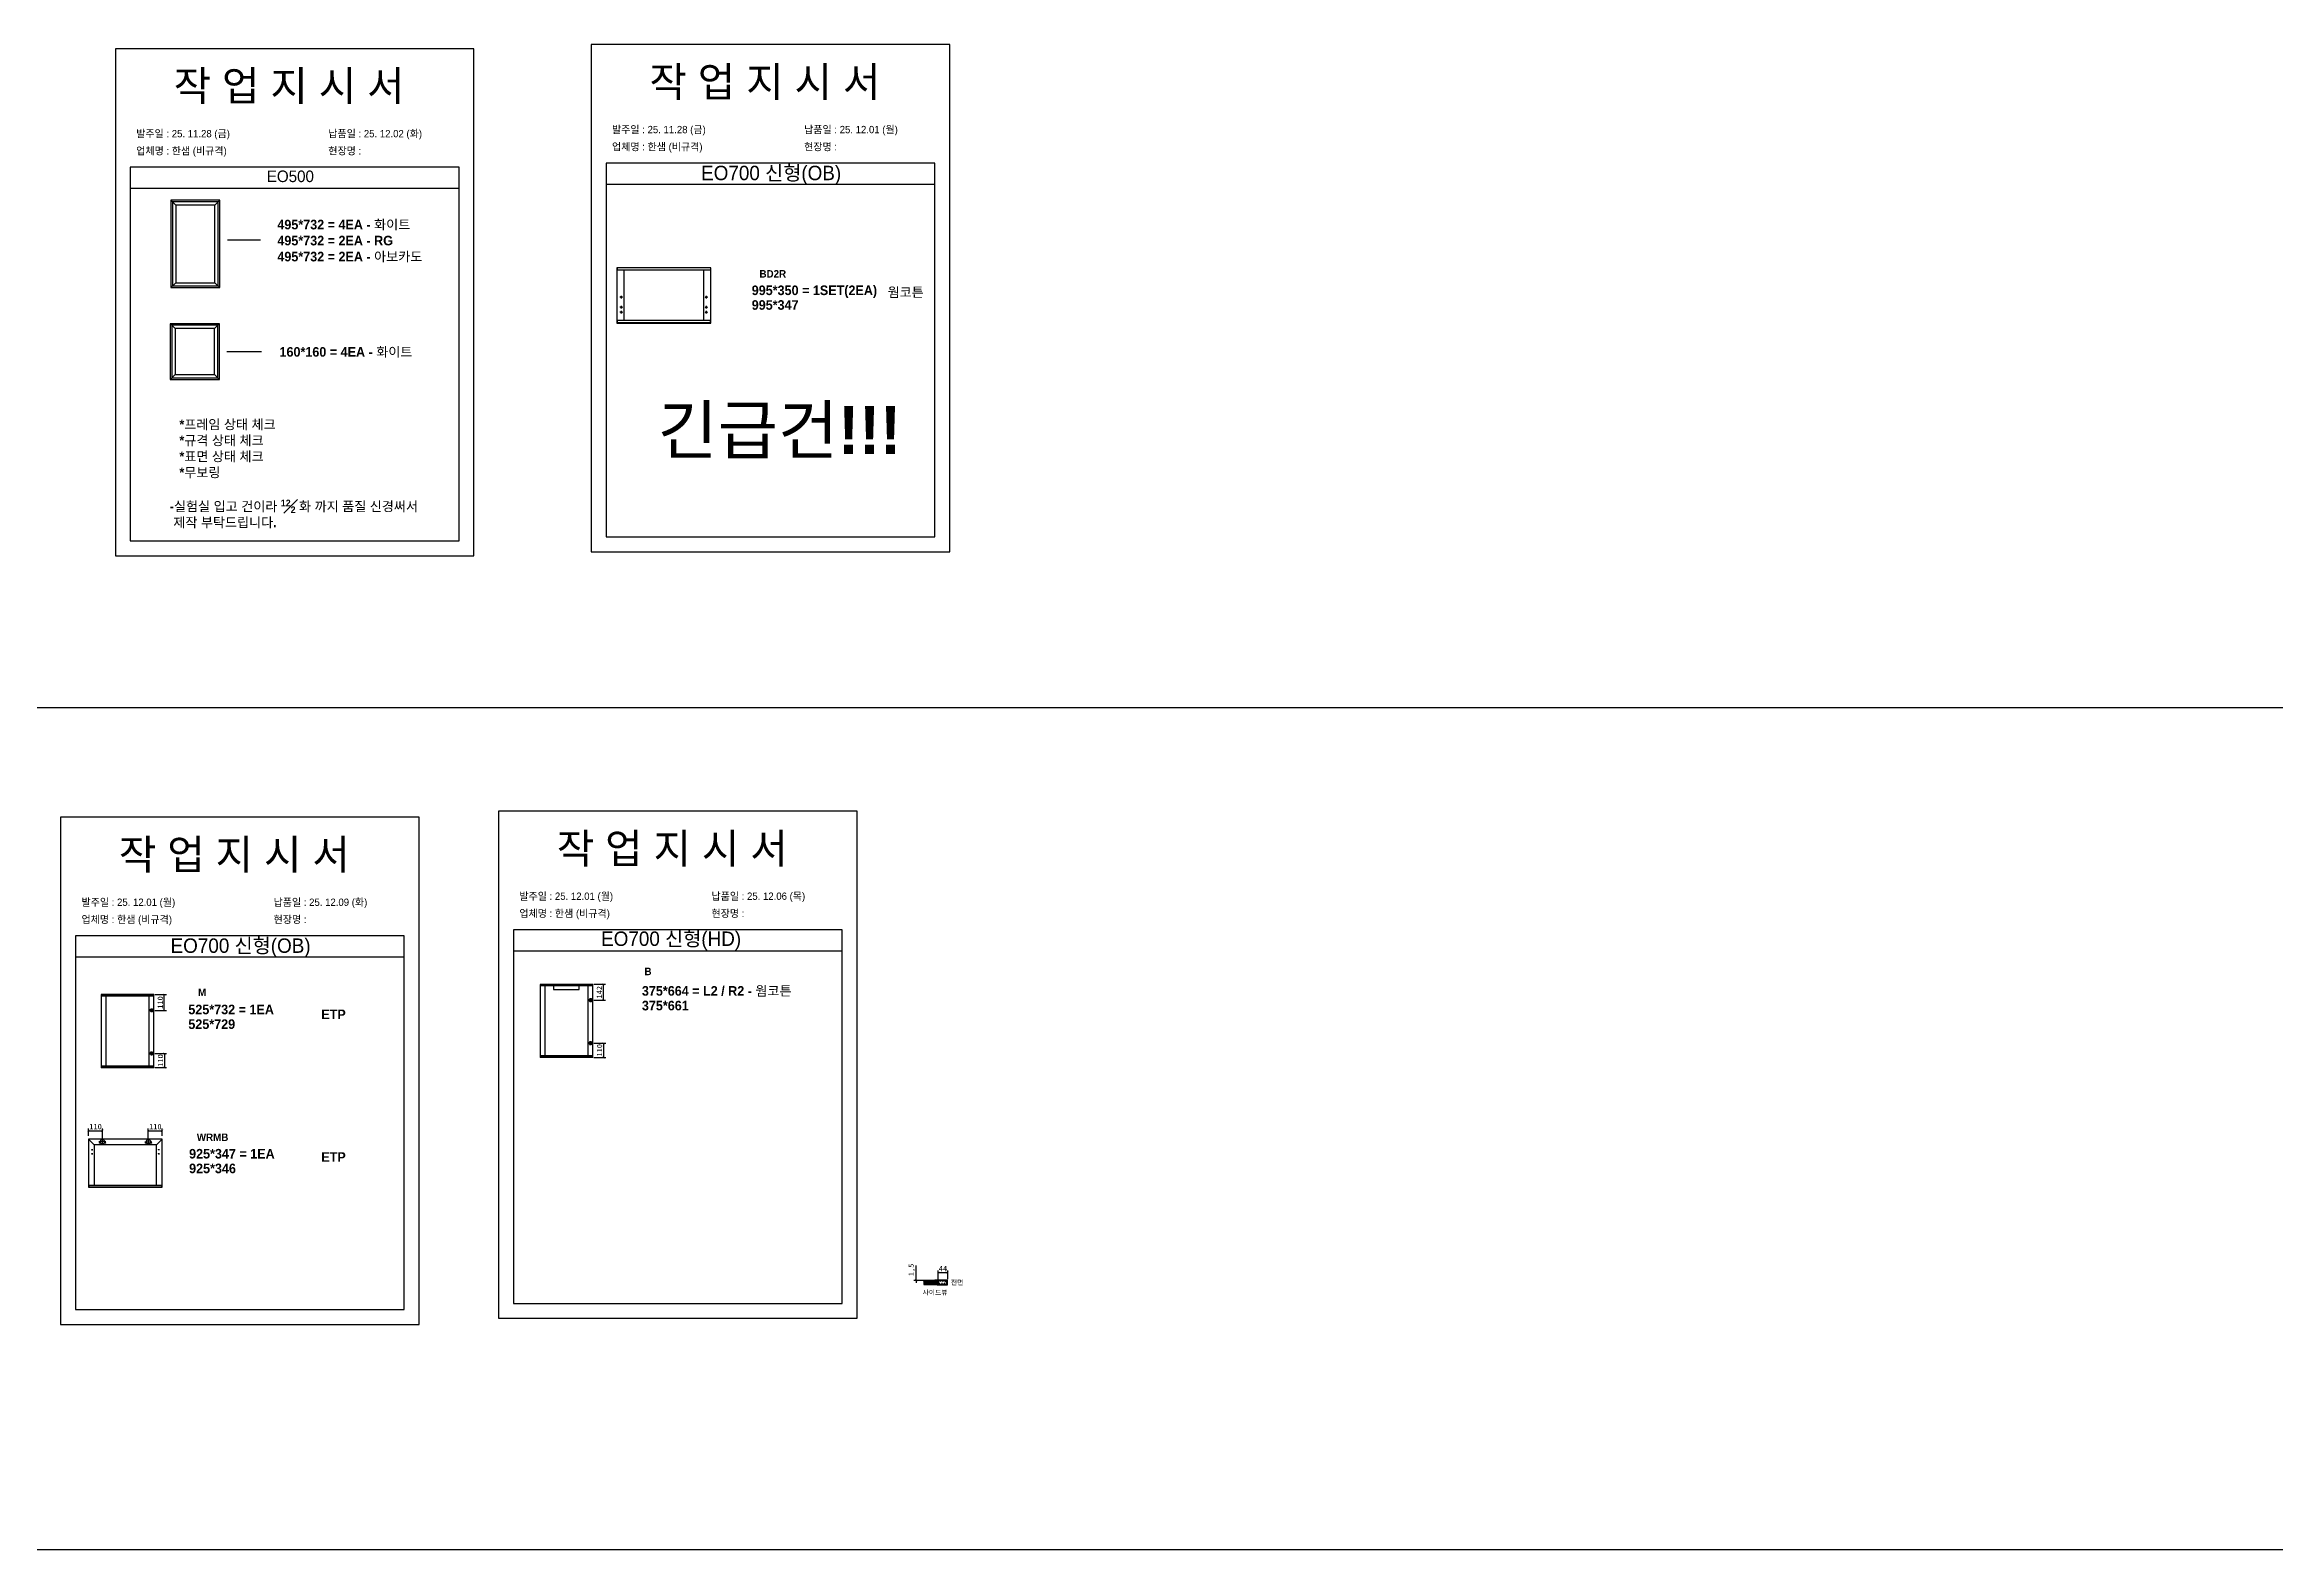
# Model space of a CAD drawing. Header units: millimetres. Extents: x -44117 to 256353, y -2095463 to 65325.
# Drawn here: x 112696 to 123147, y -517456 to -510405 of the extents above; entities that cross this region are included whole.
import ezdxf

# ---------------------------------------------------------------- set-up
doc = ezdxf.new("R2010")
doc.units = ezdxf.units.MM
doc.header["$LTSCALE"] = 10
doc.layers.add('Layer1', color=7, linetype='Continuous', lineweight=70)
doc.styles.add('MtX_Gulim', font='')
doc.styles.get('MtX_Gulim').set_extended_font_data('Gulim', bold=True)
doc.dimstyles.new('ISO-25', dxfattribs={"dimtxt": 2.5, "dimasz": 2.5, "dimexe": 1, "dimexo": 1, "dimtad": 1, "dimtxsty": 'Standard', "dimblk": 'ARCHTICK', "dimcen": 2.5, "dimadec": 0, "dimazin": 0, "dimtfac": 1, "dimtmove": 0, "dimatfit": 3, "dimfxl": 0, "dimarcsym": 0})

# ---------------------------------------------------------------- blocks, each defined once
blk = doc.blocks.new('_ArchTick')
at = {"color": 0, "linetype": 'ByBlock', "const_width": 0.15}
blk.add_lwpolyline([(-0.5, -0.5), (0.5, 0.5)], dxfattribs=at)
blk = doc.blocks.new('*D4113')
at = {"color": 0, "lineweight": -2}
for p, q in [((113212, -514856), (113267, -514856)), ((113257, -514930), (113257, -514856)), ((113212, -514930), (113267, -514930))]:
    blk.add_line(p, q, dxfattribs=at)
at = {"layer": 'Defpoints', "color": 0}
for p in [(113197, -514856), (113257, -514856), (113197, -514930)]:
    blk.add_point(p, dxfattribs=at)
at = {"color": 0, "lineweight": -2, "xscale": 10, "yscale": 10, "zscale": 10}
for p, rotation in [((113257, -514856), 90), ((113257, -514930), 270)]:
    blk.add_blockref('_ArchTick', p, dxfattribs=dict(at, rotation=rotation))
at = {"color": 0, "insert": (113238, -514893), "char_height": 25, "attachment_point": 5, "rotation": 90}
blk.add_mtext('110', dxfattribs=at)
blk = doc.blocks.new('*D4114')
at = {"color": 0, "lineweight": -2}
for p, q in [((113212, -515132), (113268, -515132)), ((113212, -515198), (113268, -515198)), ((113258, -515132), (113258, -515198))]:
    blk.add_line(p, q, dxfattribs=at)
at = {"layer": 'Defpoints', "color": 0}
for p in [(113197, -515132), (113197, -515198), (113258, -515198)]:
    blk.add_point(p, dxfattribs=at)
at = {"color": 0, "lineweight": -2, "xscale": 10, "yscale": 10, "zscale": 10}
for p, rotation in [((113258, -515132), 90), ((113258, -515198), 270)]:
    blk.add_blockref('_ArchTick', p, dxfattribs=dict(at, rotation=rotation))
at = {"color": 0, "insert": (113239, -515165), "char_height": 25, "attachment_point": 5, "rotation": 90}
blk.add_mtext('110', dxfattribs=at)
blk = doc.blocks.new('*D4115')
at = {"color": 0, "lineweight": -2}
for p, q in [((112902, -515518), (112902, -515484)), ((112902, -515494), (112967, -515494)), ((112967, -515531), (112967, -515484))]:
    blk.add_line(p, q, dxfattribs=at)
at = {"layer": 'Defpoints', "color": 0}
for p in [(112902, -515533), (112967, -515494), (112967, -515546)]:
    blk.add_point(p, dxfattribs=at)
at = {"color": 0, "lineweight": -2, "xscale": 10, "yscale": 10, "zscale": 10, "rotation": 180}
blk.add_blockref('_ArchTick', (112902, -515494), dxfattribs=at)
at = {"color": 0, "lineweight": -2, "xscale": 10, "yscale": 10, "zscale": 10}
blk.add_blockref('_ArchTick', (112967, -515494), dxfattribs=at)
at = {"color": 0, "insert": (112935, -515475), "char_height": 25, "attachment_point": 5}
blk.add_mtext('110', dxfattribs=at)
blk = doc.blocks.new('*D4116')
at = {"color": 0, "lineweight": -2}
for p, q in [((113182, -515531), (113182, -515484)), ((113182, -515494), (113247, -515494)), ((113247, -515518), (113247, -515484))]:
    blk.add_line(p, q, dxfattribs=at)
at = {"layer": 'Defpoints', "color": 0}
for p in [(113247, -515494), (113247, -515533), (113182, -515546)]:
    blk.add_point(p, dxfattribs=at)
at = {"color": 0, "lineweight": -2, "xscale": 10, "yscale": 10, "zscale": 10, "rotation": 180}
blk.add_blockref('_ArchTick', (113182, -515494), dxfattribs=at)
at = {"color": 0, "lineweight": -2, "xscale": 10, "yscale": 10, "zscale": 10}
blk.add_blockref('_ArchTick', (113247, -515494), dxfattribs=at)
at = {"color": 0, "insert": (113215, -515475), "char_height": 25, "attachment_point": 5}
blk.add_mtext('110', dxfattribs=at)
blk = doc.blocks.new('*D4117')
at = {"color": 0, "lineweight": -2}
for p, q in [((116779, -516195), (116779, -516126)), ((116852, -516195), (116769, -516195)), ((116852, -516196), (116769, -516196)), ((116779, -516196), (116779, -516195)), ((116779, -516196), (116779, -516206))]:
    blk.add_line(p, q, dxfattribs=at)
at = {"layer": 'Defpoints', "color": 0}
for p in [(116779, -516195), (116867, -516195), (116867, -516196)]:
    blk.add_point(p, dxfattribs=at)
at = {"color": 0, "lineweight": -2, "xscale": 10, "yscale": 10, "zscale": 10}
for p, rotation in [((116779, -516195), 270), ((116779, -516196), 90)]:
    blk.add_blockref('_ArchTick', p, dxfattribs=dict(at, rotation=rotation))
at = {"color": 0, "insert": (116759, -516146), "char_height": 25, "attachment_point": 5, "rotation": 90}
blk.add_mtext('1,5', dxfattribs=at)
blk = doc.blocks.new('*D4118')
at = {"color": 0, "lineweight": -2}
for p, q in [((116883, -516190), (116883, -516149)), ((116883, -516159), (116927, -516159)), ((116927, -516190), (116927, -516149))]:
    blk.add_line(p, q, dxfattribs=at)
at = {"layer": 'Defpoints', "color": 0}
for p in [(116927, -516159), (116883, -516205), (116927, -516205)]:
    blk.add_point(p, dxfattribs=at)
at = {"color": 0, "lineweight": -2, "xscale": 10, "yscale": 10, "zscale": 10, "rotation": 180}
blk.add_blockref('_ArchTick', (116883, -516159), dxfattribs=at)
at = {"color": 0, "lineweight": -2, "xscale": 10, "yscale": 10, "zscale": 10}
blk.add_blockref('_ArchTick', (116927, -516159), dxfattribs=at)
at = {"color": 0, "insert": (116905, -516140), "char_height": 25, "attachment_point": 5}
blk.add_mtext('44', dxfattribs=at)
blk = doc.blocks.new('*D4119')
at = {"color": 0, "lineweight": -2}
for p, q in [((115269, -514808), (115324, -514808)), ((115314, -514882), (115314, -514808)), ((115269, -514882), (115324, -514882))]:
    blk.add_line(p, q, dxfattribs=at)
at = {"layer": 'Defpoints', "color": 0}
for p in [(115254, -514808), (115314, -514808), (115254, -514882)]:
    blk.add_point(p, dxfattribs=at)
at = {"color": 0, "lineweight": -2, "xscale": 10, "yscale": 10, "zscale": 10}
for p, rotation in [((115314, -514808), 90), ((115314, -514882), 270)]:
    blk.add_blockref('_ArchTick', p, dxfattribs=dict(at, rotation=rotation))
at = {"color": 0, "insert": (115295, -514845), "char_height": 25, "attachment_point": 5, "rotation": 90}
blk.add_mtext('142', dxfattribs=at)
blk = doc.blocks.new('*D4120')
at = {"color": 0, "lineweight": -2}
for p, q in [((115269, -515084), (115325, -515084)), ((115315, -515084), (115315, -515151)), ((115269, -515151), (115325, -515151))]:
    blk.add_line(p, q, dxfattribs=at)
at = {"layer": 'Defpoints', "color": 0}
for p in [(115254, -515084), (115254, -515151), (115315, -515151)]:
    blk.add_point(p, dxfattribs=at)
at = {"color": 0, "lineweight": -2, "xscale": 10, "yscale": 10, "zscale": 10}
for p, rotation in [((115315, -515084), 90), ((115315, -515151), 270)]:
    blk.add_blockref('_ArchTick', p, dxfattribs=dict(at, rotation=rotation))
at = {"color": 0, "insert": (115296, -515117), "char_height": 25, "attachment_point": 5, "rotation": 90}
blk.add_mtext('110', dxfattribs=at)

msp = doc.modelspace()

# ---------------------------------------------------------------- hatches: boundary and pattern name
at = {"true_color": 0x939598}
h = msp.add_hatch(dxfattribs=at)
h.set_pattern_fill('ANSI31', color=252)
h.set_pattern_definition([(45, (116814.6334, -516214.7285), (-2.24506, 2.24506), [])])
h.paths.add_polyline_path([(116814.63345, -516214.72849), (116882.89095, -516214.72849), (116882.89095, -516196.22849), (116814.63345, -516196.22849)])

# ---------------------------------------------------------------- linework, layer by layer
for p, q in [((114637.81253, -510979.25381), (113097.81253, -510979.25381)), ((116866.93341, -510960.15641), (115326.93341, -510960.15641)), ((114637.81253, -511079.25381), (113097.81253, -511079.25381)), ((113517.24437, -511133.66648, 20.09702), (113287.66449, -511133.66648, 20.09702)), ((113287.66449, -511133.66648, 20.09702), (113287.66449, -511543.40995, 20.09702)), ((113288.18048, -511134.18248, 94.61404), (113287.66449, -511134.18248, 94.61404)), ((113288.18048, -511134.18248, 94.61404), (113288.18048, -511133.66648, 94.61404)), ((113310.62247, -511156.62447, 20.09702), (113288.18048, -511134.18248, 20.09702)), ((113509.62603, -511141.28483, 20.09702), (113295.28283, -511141.28483, 20.09702)), ((113295.28283, -511141.28483, 20.09702), (113295.28283, -511535.79161, 20.09702)), ((113494.28638, -511156.62447, 20.09702), (113516.72837, -511134.18248, 20.09702)), ((113509.62603, -511535.79161, 20.09702), (113509.62603, -511141.28483, 20.09702)), ((113516.72837, -511134.18248, 94.61404), (113516.72837, -511133.66648, 94.61404)), ((113516.72837, -511134.18248, 94.61404), (113516.72837, -511133.66648, 94.61404)), ((113516.72837, -511134.18248, 94.61404), (113517.24437, -511134.18248, 94.61404)), ((113516.72837, -511134.18248, 94.61404), (113517.24437, -511134.18248, 94.61404)), ((113517.24437, -511543.40995, 20.09702), (113517.24437, -511133.66648, 20.09702)), ((116866.93341, -511060.15641), (115326.93341, -511060.15641)), ((113494.28638, -511156.62447, 20.09702), (113310.62247, -511156.62447, 20.09702)), ((113310.62247, -511156.62447, 20.09702), (113310.62247, -511520.45197, 20.09702)), ((113494.28638, -511520.45197, 20.09702), (113494.28638, -511156.62447, 20.09702)), ((113706.89879, -511321.25254), (113553.81381, -511321.25254)), ((115376.76405, -511450.64688), (115376.76405, -511709.08895)), ((115817.37445, -511451.31335), (115376.76405, -511451.31335)), ((115817.37445, -511461.38445), (115376.76405, -511461.38445)), ((115817.00419, -511450.27662), (115377.13431, -511450.27662)), ((115378.61535, -511450.27662), (115378.61535, -511461.38445)), ((115410.08752, -511461.38445), (115410.08752, -511698.35139)), ((115784.05097, -511698.35139), (115784.05097, -511461.38445)), ((115815.52314, -511450.27662), (115815.52314, -511461.38445)), ((115817.37445, -511709.08895), (115817.37445, -511450.64688)), ((113288.18048, -511542.89396, 94.61404), (113287.66449, -511542.89396, 94.61404)), ((113287.66449, -511543.40995, 20.09702), (113517.24437, -511543.40995, 20.09702)), ((113310.62247, -511520.45197, 20.09702), (113288.18048, -511542.89396, 20.09702)), ((113288.18048, -511542.89396, 94.61404), (113288.18048, -511543.40995, 94.61404)), ((113295.28283, -511535.79161, 20.09702), (113509.62603, -511535.79161, 20.09702)), ((113310.62247, -511520.45197, 20.09702), (113494.28638, -511520.45197, 20.09702)), ((113494.28289, -511520.45197, 20.09702), (113516.73003, -511542.89396, 20.09702)), ((113515.18713, -511543.41173, 20.09702), (113515.18536, -511543.40995, 20.09702)), ((113516.72837, -511542.89396, 94.61404), (113517.24437, -511542.89396, 94.61404)), ((113516.72837, -511542.89396, 94.61404), (113516.72837, -511543.40995, 94.61404)), ((113516.72837, -511542.89396, 94.61404), (113517.24437, -511542.89396, 94.61404)), ((113516.72837, -511542.89396, 94.61404), (113516.72837, -511543.40995, 94.61404)), ((115403.97822, -511588.01365), (115391.75961, -511588.01365)), ((115403.97822, -511635.40704), (115391.75961, -511635.40704)), ((115403.97822, -511659.10374), (115391.75961, -511659.10374)), ((115397.86891, -511581.90435), (115397.86891, -511594.12296)), ((115397.86891, -511629.29774), (115397.86891, -511641.51634)), ((115397.86891, -511652.99443), (115397.86891, -511665.21304)), ((115790.16027, -511588.01365), (115802.37888, -511588.01365)), ((115790.16027, -511635.40704), (115802.37888, -511635.40704)), ((115790.16027, -511659.10374), (115802.37888, -511659.10374)), ((115796.26958, -511581.90435), (115796.26958, -511594.12296)), ((115796.26958, -511629.29774), (115796.26958, -511641.51634)), ((115796.26958, -511652.99443), (115796.26958, -511665.21304)), ((113514.83425, -511712.62479, 40.19405), (113285.25437, -511712.62479, 40.19405)), ((113285.25437, -511712.62479, 40.19405), (113285.25437, -511974.32906, 40.19405)), ((113285.77036, -511713.14079, 114.71107), (113285.25437, -511713.14079, 114.71107)), ((113285.77036, -511713.14079, 114.71107), (113285.77036, -511712.62479, 114.71107)), ((113308.21235, -511735.58278, 40.19405), (113285.77036, -511713.14079, 40.19405)), ((113507.21591, -511720.24313, 40.19405), (113292.87271, -511720.24313, 40.19405)), ((113292.87271, -511720.24313, 40.19405), (113292.87271, -511966.71071, 40.19405)), ((113491.87626, -511735.58278, 40.19405), (113308.21235, -511735.58278, 40.19405)), ((113308.21235, -511735.58278, 40.19405), (113308.21235, -511951.37107, 40.19405)), ((113491.87626, -511735.58278, 40.19405), (113514.31825, -511713.14079, 40.19405)), ((113491.87626, -511951.37107, 40.19405), (113491.87626, -511735.58278, 40.19405)), ((113507.21591, -511966.71071, 40.19405), (113507.21591, -511720.24313, 40.19405)), ((113514.31825, -511713.14079, 114.71107), (113514.31825, -511712.62479, 114.71107)), ((113514.31825, -511713.14079, 114.71107), (113514.31825, -511712.62479, 114.71107)), ((113514.31825, -511713.14079, 114.71107), (113514.83425, -511713.14079, 114.71107)), ((113514.31825, -511713.14079, 114.71107), (113514.83425, -511713.14079, 114.71107)), ((113514.83425, -511974.32906, 40.19405), (113514.83425, -511712.62479, 40.19405)), ((115817.37445, -511698.35139), (115376.76405, -511698.35139)), ((115817.37445, -511708.42248), (115376.76405, -511708.42248)), ((115377.13431, -511709.45921), (115817.00419, -511709.45921)), ((115378.61535, -511698.35139), (115378.61535, -511709.45921)), ((115815.52314, -511709.45921), (115815.52314, -511698.35139)), ((113712.49946, -511843.98173), (113550.08003, -511843.98173)), ((113285.77036, -511973.81306, 114.71107), (113285.25437, -511973.81306, 114.71107)), ((113285.25437, -511974.32906, 40.19405), (113514.83425, -511974.32906, 40.19405)), ((113308.21235, -511951.37107, 40.19405), (113285.77036, -511973.81306, 40.19405)), ((113285.77036, -511973.81306, 114.71107), (113285.77036, -511974.32906, 114.71107)), ((113292.87271, -511966.71071, 40.19405), (113507.21591, -511966.71071, 40.19405)), ((113308.21235, -511951.37107, 40.19405), (113491.87626, -511951.37107, 40.19405)), ((113491.87277, -511951.37107, 40.19405), (113514.31991, -511973.81306, 40.19405)), ((113512.77701, -511974.33083, 40.19405), (113512.77524, -511974.32906, 40.19405)), ((113514.31825, -511973.81306, 114.71107), (113514.83425, -511973.81306, 114.71107)), ((113514.31825, -511973.81306, 114.71107), (113514.31825, -511974.32906, 114.71107)), ((113514.31825, -511973.81306, 114.71107), (113514.83425, -511973.81306, 114.71107)), ((113514.31825, -511973.81306, 114.71107), (113514.31825, -511974.32906, 114.71107)), ((114381.40738, -514580.47275), (112841.40738, -514580.47275)), ((116432.84446, -514552.1408), (114892.84446, -514552.1408)), ((114381.40738, -514680.47275), (112841.40738, -514680.47275)), ((116432.84446, -514652.1408), (114892.84446, -514652.1408)), ((115018.25359, -514808.55898), (115018.25359, -515150.44586)), ((115264.75423, -514809.00171), (115018.25359, -514809.00171)), ((115264.50827, -514808.31302), (115018.49956, -514808.31302)), ((115263.52443, -514815.69187), (115263.52443, -514808.31302)), ((115264.75423, -515150.44586), (115264.75423, -514808.55898)), ((112961.53987, -514856.36389), (112961.53987, -515198.25078)), ((113208.04051, -514856.80663), (112961.53987, -514856.80663)), ((113208.04051, -514863.49679), (112961.53987, -514863.49679)), ((113207.79455, -514856.11793), (112961.78583, -514856.11793)), ((112983.43047, -514863.00486), (112983.43047, -515191.1179)), ((113185.90395, -515191.1179), (113185.90395, -514863.49679)), ((113206.8107, -514863.49679), (113206.8107, -514856.11793)), ((113208.04051, -515198.25078), (113208.04051, -514856.36389)), ((115264.75423, -514815.69187), (115018.25359, -514815.69187)), ((115040.14419, -514815.19995), (115040.14419, -515143.31298)), ((115242.61767, -515143.31298), (115242.61767, -514815.69187)), ((113208.04051, -515191.1179), (112961.53987, -515191.1179)), ((113208.04051, -515197.80806), (112961.53987, -515197.80806)), ((113207.79455, -515198.49675), (112961.78583, -515198.49675)), ((112962.76968, -515198.49675), (112962.76968, -515191.1179)), ((113206.8107, -515191.1179), (113206.8107, -515198.49675)), ((115264.75423, -515143.31298), (115018.25359, -515143.31298)), ((115264.75423, -515150.00314), (115018.25359, -515150.00314)), ((115264.50827, -515150.69183), (115018.49956, -515150.69183)), ((115019.4834, -515150.69183), (115019.4834, -515143.31298)), ((115263.52443, -515143.31298), (115263.52443, -515150.69183)), ((112902.10538, -515533.29287), (112902.10538, -515757.63319)), ((112928.44614, -515559.63362), (112902.19207, -515533.08359)), ((113246.99122, -515532.9969), (112902.40135, -515532.9969)), ((112966.92139, -515562.16271), (112966.92139, -515529.87588)), ((113182.47118, -515562.16271), (113182.47118, -515529.87588)), ((113220.94643, -515559.63362), (113247.2005, -515533.08359)), ((113247.28718, -515757.63319), (113247.28718, -515533.29287)), ((112915.42375, -515582.71877), (112921.34302, -515582.71877)), ((112915.42375, -515601.66043), (112921.34302, -515601.66043)), ((112918.38338, -515579.75914), (112918.38338, -515585.67841)), ((112918.38338, -515598.7008), (112918.38338, -515604.62007)), ((112928.44614, -515559.63362), (112928.44614, -515749.64218)), ((113220.94643, -515559.63362), (112928.44614, -515559.63362)), ((112983.06482, -515546.0193), (112950.77798, -515546.0193)), ((112955.97075, -515551.93857), (112951.23533, -515551.93857)), ((112953.60304, -515549.57086), (112953.60304, -515554.30628)), ((112982.60746, -515551.93857), (112977.87204, -515551.93857)), ((112980.23975, -515549.57086), (112980.23975, -515554.30628)), ((113166.32776, -515546.0193), (113198.61459, -515546.0193)), ((113171.52054, -515551.93857), (113166.78512, -515551.93857)), ((113169.15283, -515549.57086), (113169.15283, -515554.30628)), ((113198.15725, -515551.93857), (113193.42183, -515551.93857)), ((113195.78954, -515549.57086), (113195.78954, -515554.30628)), ((113220.94643, -515749.05025), (113220.94643, -515559.63362)), ((113233.96883, -515582.71877), (113228.04956, -515582.71877)), ((113233.96883, -515601.66043), (113228.04956, -515601.66043)), ((113231.0092, -515579.75914), (113231.0092, -515585.67841)), ((113231.0092, -515598.7008), (113231.0092, -515604.62007)), ((112902.10538, -515749.05025), (113247.28718, -515749.05025)), ((112903.5852, -515749.05025), (112903.5852, -515757.92916)), ((113245.80737, -515757.92916), (113245.80737, -515749.05025)), ((112902.10538, -515757.10046), (113246.99122, -515757.10046)), ((112902.40135, -515757.92916), (113246.99122, -515757.92916))]:
    msp.add_line(p, q)
at = {"color": 2}
msp.add_line((104015.69829, -513511.65854), (196284.84516, -513511.65854), dxfattribs=at)
msp.add_line((104015.69829, -513511.65854), (196284.84516, -513511.65854), dxfattribs=at)
at = {"color": 1}
msp.add_line((104015.69829, -517455.58156), (196284.84516, -517455.58156), dxfattribs=at)
msp.add_line((104015.69829, -517455.58156), (196284.84516, -517455.58156), dxfattribs=at)
for points in [[(115256.93341, -512780.98668), (116936.93341, -512780.98668), (116936.93341, -510404.98668), (115256.93341, -510404.98668)], [(113027.81253, -512800.08409), (114707.81253, -512800.08409), (114707.81253, -510424.08409), (113027.81253, -510424.08409)], [(112771.40738, -516401.30303), (114451.40738, -516401.30303), (114451.40738, -514025.30303), (112771.40738, -514025.30303)], [(114822.84446, -516372.97108), (116502.84446, -516372.97108), (116502.84446, -513996.97108), (114822.84446, -513996.97108)], [(115080.17668, -514832.39298), (115201.36193, -514832.39298), (115201.36193, -514809.00171), (115080.17668, -514809.00171)], [(116882.89095, -516196.22849), (116814.63345, -516196.22849), (116814.63345, -516214.72849), (116882.89095, -516214.72849)]]:
    msp.add_lwpolyline(points, close=True)
for points in [[(113097.81253, -510979.25381), (113097.81253, -512730.08409), (114637.81253, -512730.08409), (114637.81253, -510979.25381)], [(115326.93341, -510960.15641), (115326.93341, -512710.98668), (116866.93341, -512710.98668), (116866.93341, -510960.15641)], [(112841.40738, -514580.47275), (112841.40738, -516331.30303), (114381.40738, -516331.30303), (114381.40738, -514580.47275)], [(114892.84446, -514552.1408), (114892.84446, -516302.97108), (116432.84446, -516302.97108), (116432.84446, -514552.1408)]]:
    msp.add_lwpolyline(points)
at = {"color": 0}
for points in [[(116900.8979, -516215.72849), (116926.59095, -516215.72849, 0.4142135624), (116926.89095, -516215.42849), (116926.89095, -516195.02849, 0.4142135624), (116926.59095, -516194.72849), (116875.04095, -516194.72849), (116874.89095, -516195.02849), (116874.74095, -516194.72849), (116867.19095, -516194.72849, 0.4142135624), (116866.89095, -516195.02849), (116866.89095, -516195.92849, 0.4142135624), (116867.19095, -516196.22849), (116882.89095, -516196.22849), (116882.89095, -516214.72849), (116878.09095, -516214.72849, 0.4669357671), (116877.89406, -516214.96363, 0.3630945399), (116878.77914, -516215.70552), (116900.88401, -516215.7283, 0.0069427707), (116900.8979, -516215.72849), (116900.8979, -516215.72849)], [(116919.89095, -516195.92849), (116919.89095, -516210.52849, 0.4142135624), (116920.19095, -516210.82849), (116925.39095, -516210.82849), (116925.39095, -516214.22849), (116912.89095, -516214.22849), (116912.89095, -516209.32849, 0.4142135624), (116912.39095, -516208.82849), (116911.39095, -516208.82849, 0.4142135624), (116910.89095, -516209.32849), (116910.89095, -516214.22849), (116901.89095, -516214.22849), (116901.89095, -516209.32849, 0.4142135624), (116901.39095, -516208.82849), (116900.39095, -516208.82849, 0.4142135624), (116899.89095, -516209.32849), (116899.89095, -516213.68809), (116884.39095, -516213.78405), (116884.39095, -516210.02849), (116888.34095, -516210.02849, 0.4142135624), (116888.64095, -516209.72849), (116888.64095, -516209.32849, 0.4142135624), (116888.14095, -516208.82849), (116884.39095, -516208.82849), (116884.39095, -516196.22849), (116890.89095, -516196.22849), (116890.89095, -516198.12849, 0.4142135624), (116891.39095, -516198.62849), (116892.39095, -516198.62849, 0.4142135624), (116892.89095, -516198.12849), (116892.89095, -516196.22849), (116901.39095, -516196.22849), (116901.39095, -516198.12849, 0.4142135624), (116901.89095, -516198.62849), (116902.89095, -516198.62849, 0.4142135624), (116903.39095, -516198.12849), (116903.39095, -516196.22849), (116908.89095, -516196.22849), (116908.89095, -516198.12849, 0.4142135624), (116909.39095, -516198.62849), (116909.89095, -516198.62849, 0.4142135624), (116910.39095, -516198.12849), (116910.39095, -516196.22849), (116915.39095, -516196.22849), (116915.39095, -516198.12849, 0.4142135624), (116915.89095, -516198.62849), (116916.39095, -516198.62849, 0.4142135624), (116916.89095, -516198.12849), (116916.89095, -516195.92849), (116919.89095, -516195.92849)]]:
    msp.add_lwpolyline(points, format="xyb", close=True, dxfattribs=at)
for centre, radius in [((115397.86891, -511588.01365), 3.70261), ((115397.86891, -511635.40704), 3.70261), ((115397.86891, -511659.10374), 3.70261), ((115796.26958, -511588.01365), 3.70261), ((115796.26958, -511635.40704), 3.70261), ((115796.26958, -511659.10374), 3.70261), ((112966.92139, -515546.0193), 10.35872), ((113182.47118, -515546.0193), 10.35872), ((112918.38338, -515582.71877), 0.88789), ((112918.38338, -515601.66043), 0.88789), ((112953.60304, -515551.93857), 0.94708), ((112980.23975, -515551.93857), 0.94708), ((113169.15283, -515551.93857), 0.94708), ((113195.78954, -515551.93857), 0.94708), ((113231.0092, -515582.71877), 0.88789), ((113231.0092, -515601.66043), 0.88789)]:
    msp.add_circle(centre, radius)
for centre, radius, start, end in [((115377.13431, -511450.64688), 0.37026, 90, 180), ((115817.00419, -511450.64688), 0.37026, 0, 90), ((115377.13431, -511709.08895), 0.37026, 180, 270), ((115817.00419, -511709.08895), 0.37026, 270, 0), ((115264.50827, -514808.55898), 0.24596, 0, 90), ((113207.79455, -514856.36389), 0.24596, 0, 90), ((112961.78583, -515198.25079), 0.24596, 180, 270), ((113207.79455, -515198.25079), 0.24596, 270, 0), ((115018.49956, -515150.44587), 0.24596, 180, 270), ((115264.50827, -515150.44587), 0.24596, 270, 0), ((112902.40135, -515533.29287), 0.29596, 90, 180), ((113246.99122, -515533.29287), 0.29596, 0, 90), ((112902.40135, -515757.63319), 0.29596, 180, 270), ((113246.99122, -515757.63319), 0.29596, 270, 0)]:
    msp.add_arc(centre, radius, start, end)
at = {"layer": 'Layer1'}
for p, q in [((115254.11625, -514872.8643), (115254.11625, -514890.9947)), ((113197.40253, -514920.66921), (113197.40253, -514938.79961)), ((113197.40253, -515140.67757), (113197.40253, -515122.54717)), ((115254.11625, -515092.87266), (115254.11625, -515074.74225))]:
    msp.add_line(p, q, dxfattribs=at)
for points in [[(115263.18145, -514881.9295), (115245.05105, -514881.9295)], [(113206.46773, -514929.73441), (113188.33733, -514929.73441)], [(115263.18145, -515083.80746), (115245.05105, -515083.80746)], [(113206.46773, -515131.61237), (113188.33733, -515131.61237)]]:
    msp.add_lwpolyline(points, close=True, dxfattribs=at)
for centre in [(115254.11625, -514881.9295), (113197.40253, -514929.73441), (115254.11625, -515083.80746), (113197.40253, -515131.61237)]:
    msp.add_circle(centre, 6.04347, dxfattribs=at)

# ---------------------------------------------------------------- texts
at = {"linetype": 'Continuous', "style": 'MtX_Gulim'}
for s, height, p in [('BD2R', 35.049344, (116045.34222, -511496.5034)), ('B', 35.04934, (115506.48992, -514765.13569)), ('M', 35.04934, (113415.02763, -514863.28932)), ('WRMB', 35.049344, (113409.41501, -515542.08967))]:
    msp.add_text(s, height=height, dxfattribs=at).set_placement(p)
at = {"attachment_point": 1}
for s, width, gutter_width, heights, insert, char_height in [('{\\fGulim|b0|i0|c129|p50;작 업 지 시 서}', 3307.3198183, 12.5, [-155.84554], (113300.61913, -510528.2466), 140), ('{\\fGulim|b0|i0|c129|p50;작 업 지 시 서}', 3307.3198183, 12.5, [-155.84554], (115529.74002, -510509.1492), 140), ('\\pt11;{\\fGulim|b0|i0|c129|p50;발주일 : 25. 11.28 (금)}', 3307.3198183, 12.5, [34.50412], (113125.40978, -510804.96702), 34.3), ('{\\fGulim|b0|i0|c129|p50;납품일 : 25. 12.02 (화)}', 3307.3198183, 12.5, [35.09023], (114025.38776, -510804.96702), 34.3), ('\\pt11;{\\fGulim|b0|i0|c129|p50;발주일 : 25. 11.28 (금)}', 3307.3198183, 12.5, [34.50412], (115354.53066, -510785.86962), 34.3), ('{\\fGulim|b0|i0|c129|p50;납품일 : 25. 12.01 (월)}', 3307.3198183, 12.5, [35.09023], (116254.50864, -510785.86962), 34.3), ('{\\fGulim|b0|i0|c129|p50;업체명 : 한샘 (비규격)}', 3307.3198183, 12.5, [36.11279], (113125.40978, -510885.6232), 34.3), ('{\\fGulim|b0|i0|c129|p50;현장명 : }', 3307.3198183, 12.5, [-38.2735], (114025.38776, -510885.6232), 34.3), ('{\\fGulim|b0|i0|c129|p50;업체명 : 한샘 (비규격)}', 3307.3198183, 12.5, [36.11279], (115354.53066, -510866.52579), 34.3), ('{\\fGulim|b0|i0|c129|p50;현장명 : }', 3307.3198183, 12.5, [-38.2735], (116254.50864, -510866.52579), 34.3), ('{\\fGulim|b0|i0|c129|p50;EO500}', 5224.9748335, 19.74777, [57.05176], (113737.25456, -510994.96011), 54.1878762), ('{\\fGulim|b0|i0|c129|p50;EO700 신형(OB)}', 1597.0710432, 6.03612, [-85.06834], (115771.81091, -510972.58464), 67.6045736), ('{\\f굴림|b1|i0|c129|p50;495*732 = 4EA - 화이트\\P495*732 = 2EA - RG\\P495*732 = 2EA - 아보카도}', 13607.1496112, 175, [602.07594], (113786.6672, -511225.67056), 45), ('{\\f굴림|b1|i0|c129|p50;995*350 = 1SET(2EA) }', 13607.1496112, 175, [-56.36905], (116009.05655, -511533.63674), 45), ('{\\f굴림|b1|i0|c129|p50;웜코튼}', 13607.1496112, 175, [-48.57143], (116645.77205, -511542.55473), 45), ('{\\f굴림|b1|i0|c129|p50;\\C1;995*347}', 13607.1496112, 175, [-46.25], (116009.05655, -511602.4466), 45), ('{\\f굴림|b1|i0|c129|p50;160*160 = 4EA - 화이트}', 13607.1496112, 175, [602.07594], (113796.68741, -511822.23697), 45), ('{\\f굴림|b1|i0|c129|p50;긴급건!!!}', 68035.7480561, 875, [-246.72619], (115567.24762, -512098.25329), 225), ('\\pi-135,l180,t4;{\\f굴림|b1|i0|c129|p50;*프레임 상태 체크}\\P\\pi-135,l180,t4;{\\f굴림|b1|i0|c129|p50;*규격 상태 체크}\\P\\pi-135,l180,t4;{\\f굴림|b1|i0|c129|p50;*표면 상태 체크}\\P\\pi-135,l180,t4;{\\f굴림|b1|i0|c129|p50;*무보링}\\P\\pi-135,l180,t4;{\\f굴림|b1|i0|c129|p50; }\\P\\pi0,l0;{\\A1;\\f굴림|b1|i0|c129|p50;-실험실 입고 건이라 {\\A1;\\f굴림|b1|i0|c129|p50;\\H0.70000x;\\S12#2;} 화 까지 품질 신경써서}\\P\\pi0,l0;{\\A1;\\f굴림|b1|i0|c129|p50; 제작 부탁드립니다.}', 13607.1496112, 175, [-512.17262], (113282.66671, -512161.96176), 45), ('{\\fGulim|b0|i0|c129|p50;작 업 지 시 서}', 3307.3198183, 12.5, [-155.84554], (113044.21399, -514129.46554), 140), ('{\\fGulim|b0|i0|c129|p50;작 업 지 시 서}', 3307.3198183, 12.5, [-155.84554], (115095.65106, -514101.13359), 140), ('\\pt11;{\\fGulim|b0|i0|c129|p50;발주일 : 25. 12.01 (월)}', 3307.3198183, 12.5, [34.50412], (114920.44171, -514377.85401), 34.3), ('{\\fGulim|b0|i0|c129|p50;납품일 : 25. 12.06 (목)}', 3307.3198183, 12.5, [35.09023], (115820.41969, -514377.85401), 34.3), ('{\\fGulim|b0|i0|c129|p50;업체명 : 한샘 (비규격)}', 3307.3198183, 12.5, [36.11279], (112869.00463, -514486.84214), 34.3), ('\\pt11;{\\fGulim|b0|i0|c129|p50;발주일 : 25. 12.01 (월)}', 3307.3198183, 12.5, [34.50412], (112869.00463, -514406.18596), 34.3), ('{\\fGulim|b0|i0|c129|p50;현장명 : }', 3307.3198183, 12.5, [-38.2735], (113768.98261, -514486.84214), 34.3), ('{\\fGulim|b0|i0|c129|p50;납품일 : 25. 12.09 (화)}', 3307.3198183, 12.5, [35.09023], (113768.98261, -514406.18596), 34.3), ('{\\fGulim|b0|i0|c129|p50;업체명 : 한샘 (비규격)}', 3307.3198183, 12.5, [36.11279], (114920.44171, -514458.51019), 34.3), ('{\\fGulim|b0|i0|c129|p50;현장명 : }', 3307.3198183, 12.5, [-38.2735], (115820.41969, -514458.51019), 34.3), ('{\\fGulim|b0|i0|c129|p50;EO700 신형(OB)}', 1597.0710432, 6.03612, [-85.06834], (113286.28488, -514592.90098), 67.6045736), ('{\\fGulim|b0|i0|c129|p50;EO700 신형(HD)}', 1597.0710432, 6.03612, [-85.06834], (115303.25672, -514560.4101), 67.6045736), ('{\\f굴림|b1|i0|c129|p50;525*732 = 1EA }', 13607.1496112, 175, [-46.36905], (113369.60381, -514903.33519), 45), ('{\\f굴림|b1|i0|c129|p50;375*664 = L2 / R2 - 웜코튼}', 13607.1496112, 175, [-54.34524], (115494.48749, -514816.22971), 45), ('{\\f굴림|b1|i0|c129|p50;\\C1;375*661}', 13607.1496112, 175, [-46.25], (115494.48749, -514885.03957), 45), ('{\\f굴림|b1|i0|c129|p50;\\C1;525*729}', 13607.1496112, 175, [-46.19048], (113369.60381, -514972.14505), 45), ('{\\f굴림|b1|i0|c129|p50;ETP}', 13607.1496112, 175, [-46.07143], (113992.49598, -514926.20964), 45), ('{\\f굴림|b1|i0|c129|p50;925*347 = 1EA}', 13607.1496112, 175, [-46.36905], (113373.12934, -515579.223), 45), ('{\\f굴림|b1|i0|c129|p50;ETP}', 13607.1496112, 175, [-46.07143], (113992.49598, -515594.5625), 45), ('{\\f굴림|b1|i0|c129|p50;\\C1;925*346}', 13607.1496112, 175, [-46.19048], (113373.12934, -515648.03286), 45), ('{\\f굴림|b1|i0|c129|p50;사이드뷰}', 6803.5748056, 87.5, [-25], (116809.83965, -516240.68243), 22.5), ('{\\f굴림|b1|i0|c129|p50;전면}', 6803.5748056, 87.5, [-24.28571], (116942.4068, -516193.3426), 22.5)]:
    msp.add_mtext_dynamic_manual_height_columns(s, width=width, gutter_width=gutter_width, heights=heights, dxfattribs=dict(at, insert=insert, char_height=char_height))

# ---------------------------------------------------------------- dimensions: what is measured, and where the dimension line sits
for base, p1, p2, text, picture, middle in [((115313.73002, -514808.31302), (115254.11625, -514881.9295), (115254.11625, -514808.31302), '142', '*D4119', (115294.98002, -514845.12126)), ((113257.0163, -514856.11793), (113197.40253, -514929.73441), (113197.40253, -514856.11793), '110', '*D4113', (113238.2663, -514892.92617)), ((115314.6835, -515150.69183), (115254.11625, -515083.80746), (115254.11625, -515150.69183), '110', '*D4120', (115295.9335, -515117.24964)), ((113257.96978, -515198.49675), (113197.40253, -515131.61237), (113197.40253, -515198.49675), '110', '*D4114', (113239.21978, -515165.05456))]:
    dim = msp.add_linear_dim(base=base, p1=p1, p2=p2, angle=90, text=text, dimstyle='ISO-25', override={"dimscale": 10, "dimasz": 1, "dimexo": 1.5, "dimtxsty": 'Standard'})
    dim.commit()
    dim.dimension.update_dxf_attribs({"geometry": picture, "text_midpoint": middle})
for base, p1, p2, picture, middle in [((112966.9214, -515493.71247), (112902.40135, -515533.29287), (112966.9214, -515546.0193), '*D4115', (112934.66137, -515474.96247)), ((113246.99122, -515493.71247), (113182.47118, -515546.0193), (113246.99122, -515533.29287), '*D4116', (113214.7312, -515474.96247))]:
    dim = msp.add_linear_dim(base=base, p1=p1, p2=p2, text='110', dimstyle='ISO-25', override={"dimscale": 10, "dimasz": 1, "dimexo": 1.5, "dimtxsty": 'Standard'})
    dim.commit()
    dim.dimension.update_dxf_attribs({"geometry": picture, "text_midpoint": middle})
dim = msp.add_linear_dim(base=(116779.34857, -516194.72849), p1=(116867.19095, -516196.22849), p2=(116867.19095, -516194.72849), angle=90, dimstyle='ISO-25', override={"dimscale": 10, "dimasz": 1, "dimexo": 1.5})
dim.commit()
dim.dimension.update_dxf_attribs({"geometry": '*D4117', "text_midpoint": (116758.51524, -516145.56183)})
dim = msp.add_linear_dim(base=(116926.89095, -516158.60165), p1=(116882.89095, -516205.47849), p2=(116926.89095, -516205.22849), dimstyle='ISO-25', override={"dimscale": 10, "dimasz": 1, "dimexo": 1.5})
dim.commit()
dim.dimension.update_dxf_attribs({"geometry": '*D4118', "text_midpoint": (116904.89095, -516158.60165), "dimtype": 160})

doc.saveas('drawing.dxf')
